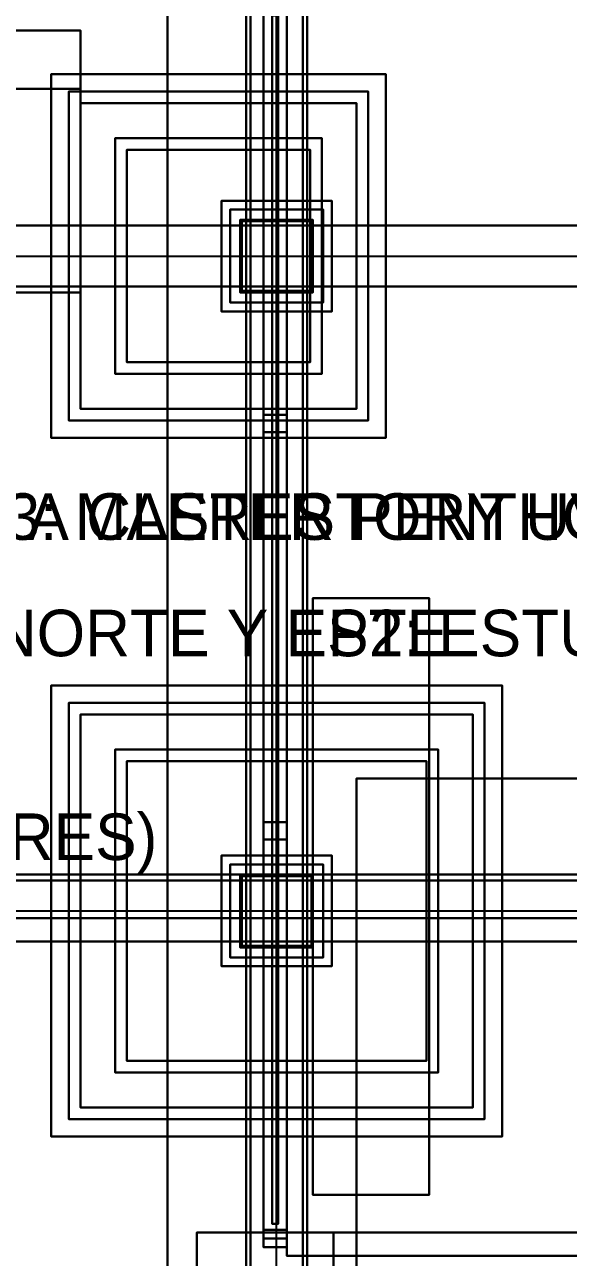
# Model space of a CAD drawing. Header units: metres. Extents: x -1 to 116, y -1 to 42.
# Drawn here: x 5.058 to 6.928, y 18.135 to 22.37 of the extents above; entities that cross this region are included whole.
import ezdxf

# ---------------------------------------------------------------- set-up
doc = ezdxf.new("R2010")
doc.units = ezdxf.units.M
for name, color, linetype in [('CARPINTERIA_RUSTICA_3D', 8, 'CONTINUOUS'), ('COLUMNAS_3D', 1, 'CONTINUOUS'), ('CUBIERTA_CHALET_3D', 9, 'CONTINUOUS'), ('EJES_ESTRUCTURALES', 1, 'CONTINUOUS'), ('ESTRUCTURA_MADERA_CHALET_3D', 34, 'CONTINUOUS'), ('LOSA_PISO_3D', 8, 'CONTINUOUS'), ('P2_COLUMNAS_3D', 1, 'CONTINUOUS'), ('P2_LOSA_PISO_3D', 8, 'CONTINUOUS'), ('P2_MOBILIARIO_SOCIAL_3D', 34, 'CONTINUOUS'), ('P2_ROTULOS', 6, 'CONTINUOUS'), ('P3_COLUMNAS_METAL_NEGRO_3D', 8, 'CONTINUOUS'), ('P3_LOSA_STEELDECK_3D', 8, 'CONTINUOUS'), ('P3_MOBILIARIO_PRIVADO_3D', 34, 'CONTINUOUS'), ('P3_ROTULOS', 5, 'CONTINUOUS'), ('PB_MOBILIARIO_COMERCIAL_3D', 34, 'CONTINUOUS'), ('PB_TIMBER_FRAME_3D', 30, 'CONTINUOUS'), ('PB_ZOCALO_PIEDRA_3D', 8, 'CONTINUOUS'), ('ROTULOS_TEXTO', 2, 'CONTINUOUS'), ('TERRENO_3D', 3, 'CONTINUOUS')]:
    doc.layers.add(name, color=color, linetype=linetype)

msp = doc.modelspace()

# ---------------------------------------------------------------- linework, layer by layer
at = {"layer": 'CARPINTERIA_RUSTICA_3D', "color": 4}
for points in [[(5.91, 18.25, 3.08), (5.93, 18.25, 3.08), (5.93, 22.4, 3.08), (5.91, 22.4, 3.08)], [(5.91, 18.25, 5.35), (5.93, 18.25, 5.35), (5.93, 22.4, 5.35), (5.91, 22.4, 5.35)], [(5.91, 18.25, 3.08), (5.91, 22.4, 3.08), (5.91, 22.4, 5.35), (5.91, 18.25, 5.35)], [(5.93, 18.25, 3.08), (5.93, 22.4, 3.08), (5.93, 22.4, 5.35), (5.93, 18.25, 5.35)], [(5.91, 18.25, 3.08), (5.93, 18.25, 3.08), (5.93, 18.25, 5.35), (5.91, 18.25, 5.35)]]:
    msp.add_3dface(points, dxfattribs=at)
at = {"layer": 'COLUMNAS_3D', "color": 1}
for points in [[(5.8, 21.45), (6.05, 21.45), (6.05, 21.7), (5.8, 21.7)], [(5.8, 21.45, 2.85), (6.05, 21.45, 2.85), (6.05, 21.7, 2.85), (5.8, 21.7, 2.85)], [(5.8, 21.7), (6.05, 21.7), (6.05, 21.7, 2.85), (5.8, 21.7, 2.85)], [(5.8, 21.45), (5.8, 21.7), (5.8, 21.7, 2.85), (5.8, 21.45, 2.85)], [(6.05, 21.45), (6.05, 21.7), (6.05, 21.7, 2.85), (6.05, 21.45, 2.85)], [(5.8, 21.45), (6.05, 21.45), (6.05, 21.45, 2.85), (5.8, 21.45, 2.85)], [(5.8, 19.2), (6.05, 19.2), (6.05, 19.45), (5.8, 19.45)], [(5.8, 19.2, 2.85), (6.05, 19.2, 2.85), (6.05, 19.45, 2.85), (5.8, 19.45, 2.85)], [(5.8, 19.45), (6.05, 19.45), (6.05, 19.45, 2.85), (5.8, 19.45, 2.85)], [(5.8, 19.2), (5.8, 19.45), (5.8, 19.45, 2.85), (5.8, 19.2, 2.85)], [(6.05, 19.2), (6.05, 19.45), (6.05, 19.45, 2.85), (6.05, 19.2, 2.85)], [(5.8, 19.2), (6.05, 19.2), (6.05, 19.2, 2.85), (5.8, 19.2, 2.85)]]:
    msp.add_3dface(points, dxfattribs=at)
at = {"layer": 'CUBIERTA_CHALET_3D', "color": 9}
for points in [[(4.85, 14.3, 11.6994), (5.55, 14.3, 11.262), (5.55, 24.71, 11.262), (4.85, 24.71, 11.6994)], [(4.85, 14.3, 11.8794), (5.55, 14.3, 11.442), (5.55, 24.71, 11.442), (4.85, 24.71, 11.8794)], [(5.55, 2, 11.262), (10.1, 2, 8.4189), (10.1, 24.71, 8.4189), (5.55, 24.71, 11.262)], [(5.55, 2, 11.442), (10.1, 2, 8.5989), (10.1, 24.71, 8.5989), (5.55, 24.71, 11.442)], [(5.55, 2, 11.262), (5.55, 24.71, 11.262), (5.55, 24.71, 11.442), (5.55, 2, 11.442)], [(5.55, 14.3, 11.262), (5.55, 24.71, 11.262), (5.55, 24.71, 11.442), (5.55, 14.3, 11.442)]]:
    msp.add_3dface(points, dxfattribs=at)
at = {"layer": 'EJES_ESTRUCTURALES', "color": 1}
for p, q in [((5.925, 1.8), (5.925, 25.51)), ((-0.6, 21.575), (10.4, 21.575)), ((-0.6, 19.325), (10.4, 19.325))]:
    msp.add_line(p, q, dxfattribs=at)
at = {"layer": 'ESTRUCTURA_MADERA_CHALET_3D', "color": 34}
for points in [[(0.45, 19.3, 8.67), (9.15, 19.3, 8.67), (9.15, 19.45, 8.67), (0.45, 19.45, 8.67)], [(0.45, 19.3, 8.85), (9.15, 19.3, 8.85), (9.15, 19.45, 8.85), (0.45, 19.45, 8.85)], [(0.45, 19.45, 8.67), (9.15, 19.45, 8.67), (9.15, 19.45, 8.85), (0.45, 19.45, 8.85)], [(0.45, 19.3, 8.67), (9.15, 19.3, 8.67), (9.15, 19.3, 8.85), (0.45, 19.3, 8.85)]]:
    msp.add_3dface(points, dxfattribs=at)
at = {"layer": 'LOSA_PISO_3D', "color": 8}
for points in [[(0.15, 10.35, -0.15), (9.15, 10.35, -0.15), (9.15, 24.71, -0.15), (0.15, 24.71, -0.15)], [(0.15, 10.35), (9.15, 10.35), (9.15, 24.71), (0.15, 24.71)]]:
    msp.add_3dface(points, dxfattribs=at)
at = {"layer": 'P2_COLUMNAS_3D', "color": 1}
for points in [[(5.8, 21.45, 3), (6.05, 21.45, 3), (6.05, 21.7, 3), (5.8, 21.7, 3)], [(5.8, 21.45, 5.85), (6.05, 21.45, 5.85), (6.05, 21.7, 5.85), (5.8, 21.7, 5.85)], [(5.8, 21.7, 3), (6.05, 21.7, 3), (6.05, 21.7, 5.85), (5.8, 21.7, 5.85)], [(5.8, 21.45, 3), (5.8, 21.7, 3), (5.8, 21.7, 5.85), (5.8, 21.45, 5.85)], [(6.05, 21.45, 3), (6.05, 21.7, 3), (6.05, 21.7, 5.85), (6.05, 21.45, 5.85)], [(5.8, 21.45, 3), (6.05, 21.45, 3), (6.05, 21.45, 5.85), (5.8, 21.45, 5.85)], [(5.8, 19.2, 3), (6.05, 19.2, 3), (6.05, 19.45, 3), (5.8, 19.45, 3)], [(5.8, 19.2, 5.85), (6.05, 19.2, 5.85), (6.05, 19.45, 5.85), (5.8, 19.45, 5.85)], [(5.8, 19.45, 3), (6.05, 19.45, 3), (6.05, 19.45, 5.85), (5.8, 19.45, 5.85)], [(5.8, 19.2, 3), (5.8, 19.45, 3), (5.8, 19.45, 5.85), (5.8, 19.2, 5.85)], [(6.05, 19.2, 3), (6.05, 19.45, 3), (6.05, 19.45, 5.85), (6.05, 19.2, 5.85)], [(5.8, 19.2, 3), (6.05, 19.2, 3), (6.05, 19.2, 5.85), (5.8, 19.2, 5.85)]]:
    msp.add_3dface(points, dxfattribs=at)
at = {"layer": 'P2_LOSA_PISO_3D', "color": 8}
for points in [[(0.15, 10.35, 2.85), (9.15, 10.35, 2.85), (9.15, 24.71, 2.85), (0.15, 24.71, 2.85)], [(0.15, 10.35, 3), (9.15, 10.35, 3), (9.15, 24.71, 3), (0.15, 24.71, 3)]]:
    msp.add_3dface(points, dxfattribs=at)
at = {"layer": 'P2_MOBILIARIO_SOCIAL_3D', "color": 30}
for points in [[(2.6, 21.45, 3), (5.25, 21.45, 3), (5.25, 22.35, 3), (2.6, 22.35, 3)], [(2.6, 21.45, 3.42), (5.25, 21.45, 3.42), (5.25, 22.35, 3.42), (2.6, 22.35, 3.42)], [(2.6, 22.35, 3), (5.25, 22.35, 3), (5.25, 22.35, 3.42), (2.6, 22.35, 3.42)], [(2.6, 22.15, 3.42), (5.25, 22.15, 3.42), (5.25, 22.35, 3.42), (2.6, 22.35, 3.42)], [(2.6, 22.15, 3.82), (5.25, 22.15, 3.82), (5.25, 22.35, 3.82), (2.6, 22.35, 3.82)], [(2.6, 22.35, 3.42), (5.25, 22.35, 3.42), (5.25, 22.35, 3.82), (2.6, 22.35, 3.82)], [(5.25, 21.45, 3), (5.25, 22.35, 3), (5.25, 22.35, 3.42), (5.25, 21.45, 3.42)], [(5.25, 22.15, 3.42), (5.25, 22.35, 3.42), (5.25, 22.35, 3.82), (5.25, 22.15, 3.82)], [(2.6, 22.15, 3.42), (5.25, 22.15, 3.42), (5.25, 22.15, 3.82), (2.6, 22.15, 3.82)], [(2.6, 21.45, 3), (5.25, 21.45, 3), (5.25, 21.45, 3.42), (2.6, 21.45, 3.42)]]:
    msp.add_3dface(points, dxfattribs=at)
at = {"layer": 'P2_MOBILIARIO_SOCIAL_3D', "color": 34}
for points in [[(6.05, 18.35, 3), (6.45, 18.35, 3), (6.45, 20.4, 3), (6.05, 20.4, 3)], [(6.05, 18.35, 5.2), (6.45, 18.35, 5.2), (6.45, 20.4, 5.2), (6.05, 20.4, 5.2)], [(6.05, 20.4, 3), (6.45, 20.4, 3), (6.45, 20.4, 5.2), (6.05, 20.4, 5.2)], [(6.05, 18.35, 3), (6.05, 20.4, 3), (6.05, 20.4, 5.2), (6.05, 18.35, 5.2)], [(6.45, 18.35, 3), (6.45, 20.4, 3), (6.45, 20.4, 5.2), (6.45, 18.35, 5.2)], [(6.05, 18.35, 3), (6.45, 18.35, 3), (6.45, 18.35, 5.2), (6.05, 18.35, 5.2)]]:
    msp.add_3dface(points, dxfattribs=at)
at = {"layer": 'P3_COLUMNAS_METAL_NEGRO_3D', "color": 8}
for points in [[(5.835, 3.15, 5.8), (6.015, 3.15, 5.8), (6.015, 24.71, 5.8), (5.835, 24.71, 5.8)], [(5.835, 3.15, 5.85), (6.015, 3.15, 5.85), (6.015, 24.71, 5.85), (5.835, 24.71, 5.85)], [(5.835, 3.15, 5.8), (5.835, 24.71, 5.8), (5.835, 24.71, 5.85), (5.835, 3.15, 5.85)], [(6.015, 3.15, 5.8), (6.015, 24.71, 5.8), (6.015, 24.71, 5.85), (6.015, 3.15, 5.85)], [(5.88, 18.2, 3), (5.96, 18.2, 3), (5.96, 22.45, 3), (5.88, 22.45, 3)], [(5.88, 18.2, 3.08), (5.96, 18.2, 3.08), (5.96, 22.45, 3.08), (5.88, 22.45, 3.08)], [(5.88, 18.2, 3), (5.88, 22.45, 3), (5.88, 22.45, 3.08), (5.88, 18.2, 3.08)], [(5.88, 18.2, 5.35), (5.96, 18.2, 5.35), (5.96, 22.45, 5.35), (5.88, 22.45, 5.35)], [(5.88, 18.2, 5.85), (5.96, 18.2, 5.85), (5.96, 22.45, 5.85), (5.88, 22.45, 5.85)], [(5.88, 18.2, 5.35), (5.88, 22.45, 5.35), (5.88, 22.45, 5.85), (5.88, 18.2, 5.85)], [(5.96, 18.2, 3), (5.96, 22.45, 3), (5.96, 22.45, 3.08), (5.96, 18.2, 3.08)], [(5.96, 18.2, 5.35), (5.96, 22.45, 5.35), (5.96, 22.45, 5.85), (5.96, 18.2, 5.85)], [(5.765, 21.415, 6), (6.085, 21.415, 6), (6.085, 21.735, 6), (5.765, 21.735, 6)], [(5.765, 21.415, 6.03), (6.085, 21.415, 6.03), (6.085, 21.735, 6.03), (5.765, 21.735, 6.03)], [(5.765, 21.735, 6), (6.085, 21.735, 6), (6.085, 21.735, 6.03), (5.765, 21.735, 6.03)], [(5.765, 21.415, 6), (5.765, 21.735, 6), (5.765, 21.735, 6.03), (5.765, 21.415, 6.03)], [(6.085, 21.415, 6), (6.085, 21.735, 6), (6.085, 21.735, 6.03), (6.085, 21.415, 6.03)], [(5.805, 21.455, 6), (6.045, 21.455, 6), (6.045, 21.695, 6), (5.805, 21.695, 6)], [(5.805, 21.455, 8.85), (6.045, 21.455, 8.85), (6.045, 21.695, 8.85), (5.805, 21.695, 8.85)], [(5.805, 21.695, 6), (6.045, 21.695, 6), (6.045, 21.695, 8.85), (5.805, 21.695, 8.85)], [(5.805, 21.455, 6), (5.805, 21.695, 6), (5.805, 21.695, 8.85), (5.805, 21.455, 8.85)], [(6.045, 21.455, 6), (6.045, 21.695, 6), (6.045, 21.695, 8.85), (6.045, 21.455, 8.85)], [(5.805, 21.455, 6), (6.045, 21.455, 6), (6.045, 21.455, 8.85), (5.805, 21.455, 8.85)], [(5.765, 21.415, 6), (6.085, 21.415, 6), (6.085, 21.415, 6.03), (5.765, 21.415, 6.03)], [(5.88, 20.97, 3.08), (5.96, 20.97, 3.08), (5.96, 21.03, 3.08), (5.88, 21.03, 3.08)], [(5.88, 20.97, 5.35), (5.96, 20.97, 5.35), (5.96, 21.03, 5.35), (5.88, 21.03, 5.35)], [(5.88, 21.03, 3.08), (5.96, 21.03, 3.08), (5.96, 21.03, 5.35), (5.88, 21.03, 5.35)], [(5.88, 20.97, 3.08), (5.88, 21.03, 3.08), (5.88, 21.03, 5.35), (5.88, 20.97, 5.35)], [(5.96, 20.97, 3.08), (5.96, 21.03, 3.08), (5.96, 21.03, 5.35), (5.96, 20.97, 5.35)], [(5.88, 20.97, 3.08), (5.96, 20.97, 3.08), (5.96, 20.97, 5.35), (5.88, 20.97, 5.35)], [(5.88, 19.57, 3.08), (5.96, 19.57, 3.08), (5.96, 19.63, 3.08), (5.88, 19.63, 3.08)], [(5.88, 19.57, 5.35), (5.96, 19.57, 5.35), (5.96, 19.63, 5.35), (5.88, 19.63, 5.35)], [(5.88, 19.63, 3.08), (5.96, 19.63, 3.08), (5.96, 19.63, 5.35), (5.88, 19.63, 5.35)], [(5.88, 19.57, 3.08), (5.88, 19.63, 3.08), (5.88, 19.63, 5.35), (5.88, 19.57, 5.35)], [(5.96, 19.57, 3.08), (5.96, 19.63, 3.08), (5.96, 19.63, 5.35), (5.96, 19.57, 5.35)], [(5.88, 19.57, 3.08), (5.96, 19.57, 3.08), (5.96, 19.57, 5.35), (5.88, 19.57, 5.35)], [(5.765, 19.165, 6), (6.085, 19.165, 6), (6.085, 19.485, 6), (5.765, 19.485, 6)], [(5.765, 19.165, 6.03), (6.085, 19.165, 6.03), (6.085, 19.485, 6.03), (5.765, 19.485, 6.03)], [(5.765, 19.485, 6), (6.085, 19.485, 6), (6.085, 19.485, 6.03), (5.765, 19.485, 6.03)], [(5.765, 19.165, 6), (5.765, 19.485, 6), (5.765, 19.485, 6.03), (5.765, 19.165, 6.03)], [(6.085, 19.165, 6), (6.085, 19.485, 6), (6.085, 19.485, 6.03), (6.085, 19.165, 6.03)], [(5.805, 19.205, 6), (6.045, 19.205, 6), (6.045, 19.445, 6), (5.805, 19.445, 6)], [(5.805, 19.205, 8.85), (6.045, 19.205, 8.85), (6.045, 19.445, 8.85), (5.805, 19.445, 8.85)], [(5.805, 19.445, 6), (6.045, 19.445, 6), (6.045, 19.445, 8.85), (5.805, 19.445, 8.85)], [(5.805, 19.205, 6), (5.805, 19.445, 6), (5.805, 19.445, 8.85), (5.805, 19.205, 8.85)], [(6.045, 19.205, 6), (6.045, 19.445, 6), (6.045, 19.445, 8.85), (6.045, 19.205, 8.85)], [(5.805, 19.205, 6), (6.045, 19.205, 6), (6.045, 19.205, 8.85), (5.805, 19.205, 8.85)], [(5.765, 19.165, 6), (6.085, 19.165, 6), (6.085, 19.165, 6.03), (5.765, 19.165, 6.03)], [(5.88, 18.17, 3.08), (5.96, 18.17, 3.08), (5.96, 18.23, 3.08), (5.88, 18.23, 3.08)], [(5.88, 18.17, 5.35), (5.96, 18.17, 5.35), (5.96, 18.23, 5.35), (5.88, 18.23, 5.35)], [(5.88, 18.23, 3.08), (5.96, 18.23, 3.08), (5.96, 18.23, 5.35), (5.88, 18.23, 5.35)], [(5.88, 18.17, 3.08), (5.88, 18.23, 3.08), (5.88, 18.23, 5.35), (5.88, 18.17, 5.35)], [(5.96, 18.17, 3.08), (5.96, 18.23, 3.08), (5.96, 18.23, 5.35), (5.96, 18.17, 5.35)], [(5.96, 18.14, 5.35), (9, 18.14, 5.35), (9, 18.22, 5.35), (5.96, 18.22, 5.35)], [(5.96, 18.14, 5.85), (9, 18.14, 5.85), (9, 18.22, 5.85), (5.96, 18.22, 5.85)], [(5.96, 18.22, 5.35), (9, 18.22, 5.35), (9, 18.22, 5.85), (5.96, 18.22, 5.85)], [(5.96, 18.14, 5.35), (5.96, 18.22, 5.35), (5.96, 18.22, 5.85), (5.96, 18.14, 5.85)], [(5.88, 18.2, 3), (5.96, 18.2, 3), (5.96, 18.2, 3.08), (5.88, 18.2, 3.08)], [(5.88, 18.2, 5.35), (5.96, 18.2, 5.35), (5.96, 18.2, 5.85), (5.88, 18.2, 5.85)], [(5.88, 18.17, 3.08), (5.96, 18.17, 3.08), (5.96, 18.17, 5.35), (5.88, 18.17, 5.35)], [(5.96, 18.14, 5.35), (9, 18.14, 5.35), (9, 18.14, 5.85), (5.96, 18.14, 5.85)]]:
    msp.add_3dface(points, dxfattribs=at)
at = {"layer": 'P3_LOSA_STEELDECK_3D', "color": 8}
for points in [[(0.15, 10.4, 5.85), (9.15, 10.4, 5.85), (9.15, 24.71, 5.85), (0.15, 24.71, 5.85)], [(0.15, 10.4, 6), (9.15, 10.4, 6), (9.15, 24.71, 6), (0.15, 24.71, 6)]]:
    msp.add_3dface(points, dxfattribs=at)
at = {"layer": 'P3_MOBILIARIO_PRIVADO_3D', "color": 30}
for points in [[(6.2, 17.74, 6), (8.2, 17.74, 6), (8.2, 19.78, 6), (6.2, 19.78, 6)], [(6.2, 17.74, 6.58), (8.2, 17.74, 6.58), (8.2, 19.78, 6.58), (6.2, 19.78, 6.58)], [(6.2, 19.78, 6), (8.2, 19.78, 6), (8.2, 19.78, 6.58), (6.2, 19.78, 6.58)], [(6.2, 17.74, 6), (6.2, 19.78, 6), (6.2, 19.78, 6.58), (6.2, 17.74, 6.58)]]:
    msp.add_3dface(points, dxfattribs=at)
at = {"layer": 'P3_MOBILIARIO_PRIVADO_3D', "color": 34}
for points in [[(5.65, 17.74, 6), (6.12, 17.74, 6), (6.12, 18.22, 6), (5.65, 18.22, 6)], [(5.65, 17.74, 6.52), (6.12, 17.74, 6.52), (6.12, 18.22, 6.52), (5.65, 18.22, 6.52)], [(5.65, 18.22, 6), (6.12, 18.22, 6), (6.12, 18.22, 6.52), (5.65, 18.22, 6.52)], [(5.65, 17.74, 6), (5.65, 18.22, 6), (5.65, 18.22, 6.52), (5.65, 17.74, 6.52)], [(6.12, 17.74, 6), (6.12, 18.22, 6), (6.12, 18.22, 6.52), (6.12, 17.74, 6.52)]]:
    msp.add_3dface(points, dxfattribs=at)
at = {"layer": 'PB_MOBILIARIO_COMERCIAL_3D', "color": 34}
for points in [[(5.15, 20.95, 0.32), (6.3, 20.95, 0.32), (6.3, 22.2, 0.32), (5.15, 22.2, 0.32)], [(5.15, 20.95, 0.68), (6.3, 20.95, 0.68), (6.3, 22.2, 0.68), (5.15, 22.2, 0.68)], [(5.15, 22.2, 0.32), (6.3, 22.2, 0.32), (6.3, 22.2, 0.68), (5.15, 22.2, 0.68)], [(5.15, 20.95, 0.32), (5.15, 22.2, 0.32), (5.15, 22.2, 0.68), (5.15, 20.95, 0.68)], [(6.3, 20.95, 0.32), (6.3, 22.2, 0.32), (6.3, 22.2, 0.68), (6.3, 20.95, 0.68)], [(5.37, 21.17, 0.76), (6.08, 21.17, 0.76), (6.08, 21.98, 0.76), (5.37, 21.98, 0.76)], [(5.37, 21.17, 1.04), (6.08, 21.17, 1.04), (6.08, 21.98, 1.04), (5.37, 21.98, 1.04)], [(5.37, 21.98, 0.76), (6.08, 21.98, 0.76), (6.08, 21.98, 1.04), (5.37, 21.98, 1.04)], [(5.37, 21.17, 0.76), (5.37, 21.98, 0.76), (5.37, 21.98, 1.04), (5.37, 21.17, 1.04)], [(6.08, 21.17, 0.76), (6.08, 21.98, 0.76), (6.08, 21.98, 1.04), (6.08, 21.17, 1.04)], [(5.37, 21.17, 0.76), (6.08, 21.17, 0.76), (6.08, 21.17, 1.04), (5.37, 21.17, 1.04)], [(5.15, 20.95, 0.32), (6.3, 20.95, 0.32), (6.3, 20.95, 0.68), (5.15, 20.95, 0.68)], [(5.15, 18.55, 0.32), (6.7, 18.55, 0.32), (6.7, 20.1, 0.32), (5.15, 20.1, 0.32)], [(5.15, 18.55, 0.68), (6.7, 18.55, 0.68), (6.7, 20.1, 0.68), (5.15, 20.1, 0.68)], [(5.15, 20.1, 0.32), (6.7, 20.1, 0.32), (6.7, 20.1, 0.68), (5.15, 20.1, 0.68)], [(5.15, 18.55, 0.32), (5.15, 20.1, 0.32), (5.15, 20.1, 0.68), (5.15, 18.55, 0.68)], [(6.7, 18.55, 0.32), (6.7, 20.1, 0.32), (6.7, 20.1, 0.68), (6.7, 18.55, 0.68)], [(5.37, 18.77, 0.76), (6.48, 18.77, 0.76), (6.48, 19.88, 0.76), (5.37, 19.88, 0.76)], [(5.37, 18.77, 1.04), (6.48, 18.77, 1.04), (6.48, 19.88, 1.04), (5.37, 19.88, 1.04)], [(5.37, 19.88, 0.76), (6.48, 19.88, 0.76), (6.48, 19.88, 1.04), (5.37, 19.88, 1.04)], [(5.37, 18.77, 0.76), (5.37, 19.88, 0.76), (5.37, 19.88, 1.04), (5.37, 18.77, 1.04)], [(6.48, 18.77, 0.76), (6.48, 19.88, 0.76), (6.48, 19.88, 1.04), (6.48, 18.77, 1.04)], [(5.37, 18.77, 0.76), (6.48, 18.77, 0.76), (6.48, 18.77, 1.04), (5.37, 18.77, 1.04)], [(5.15, 18.55, 0.32), (6.7, 18.55, 0.32), (6.7, 18.55, 0.68), (5.15, 18.55, 0.68)]]:
    msp.add_3dface(points, dxfattribs=at)
at = {"layer": 'PB_MOBILIARIO_COMERCIAL_3D', "color": 1}
for points in [[(5.21, 21.01, 0.68), (6.24, 21.01, 0.68), (6.24, 22.14, 0.68), (5.21, 22.14, 0.68)], [(5.21, 21.01, 0.76), (6.24, 21.01, 0.76), (6.24, 22.14, 0.76), (5.21, 22.14, 0.76)], [(5.21, 22.14, 0.68), (6.24, 22.14, 0.68), (6.24, 22.14, 0.76), (5.21, 22.14, 0.76)], [(5.21, 21.01, 0.68), (5.21, 22.14, 0.68), (5.21, 22.14, 0.76), (5.21, 21.01, 0.76)], [(6.24, 21.01, 0.68), (6.24, 22.14, 0.68), (6.24, 22.14, 0.76), (6.24, 21.01, 0.76)], [(5.21, 21.01, 0.68), (6.24, 21.01, 0.68), (6.24, 21.01, 0.76), (5.21, 21.01, 0.76)]]:
    msp.add_3dface(points, dxfattribs=at)
at = {"layer": 'PB_MOBILIARIO_COMERCIAL_3D', "color": 2}
for points in [[(5.41, 21.21, 1.04), (6.04, 21.21, 1.04), (6.04, 21.94, 1.04), (5.41, 21.94, 1.04)], [(5.41, 21.21, 1.12), (6.04, 21.21, 1.12), (6.04, 21.94, 1.12), (5.41, 21.94, 1.12)], [(5.41, 21.94, 1.04), (6.04, 21.94, 1.04), (6.04, 21.94, 1.12), (5.41, 21.94, 1.12)], [(5.41, 21.21, 1.04), (5.41, 21.94, 1.04), (5.41, 21.94, 1.12), (5.41, 21.21, 1.12)], [(6.04, 21.21, 1.04), (6.04, 21.94, 1.04), (6.04, 21.94, 1.12), (6.04, 21.21, 1.12)], [(5.41, 21.21, 1.04), (6.04, 21.21, 1.04), (6.04, 21.21, 1.12), (5.41, 21.21, 1.12)]]:
    msp.add_3dface(points, dxfattribs=at)
at = {"layer": 'PB_MOBILIARIO_COMERCIAL_3D', "color": 30}
for points in [[(5.21, 18.61, 0.68), (6.64, 18.61, 0.68), (6.64, 20.04, 0.68), (5.21, 20.04, 0.68)], [(5.21, 18.61, 0.76), (6.64, 18.61, 0.76), (6.64, 20.04, 0.76), (5.21, 20.04, 0.76)], [(5.21, 20.04, 0.68), (6.64, 20.04, 0.68), (6.64, 20.04, 0.76), (5.21, 20.04, 0.76)], [(5.21, 18.61, 0.68), (5.21, 20.04, 0.68), (5.21, 20.04, 0.76), (5.21, 18.61, 0.76)], [(6.64, 18.61, 0.68), (6.64, 20.04, 0.68), (6.64, 20.04, 0.76), (6.64, 18.61, 0.76)], [(5.21, 18.61, 0.68), (6.64, 18.61, 0.68), (6.64, 18.61, 0.76), (5.21, 18.61, 0.76)]]:
    msp.add_3dface(points, dxfattribs=at)
at = {"layer": 'PB_MOBILIARIO_COMERCIAL_3D', "color": 3}
for points in [[(5.41, 18.81, 1.04), (6.44, 18.81, 1.04), (6.44, 19.84, 1.04), (5.41, 19.84, 1.04)], [(5.41, 18.81, 1.12), (6.44, 18.81, 1.12), (6.44, 19.84, 1.12), (5.41, 19.84, 1.12)], [(5.41, 19.84, 1.04), (6.44, 19.84, 1.04), (6.44, 19.84, 1.12), (5.41, 19.84, 1.12)], [(5.41, 18.81, 1.04), (5.41, 19.84, 1.04), (5.41, 19.84, 1.12), (5.41, 18.81, 1.12)], [(6.44, 18.81, 1.04), (6.44, 19.84, 1.04), (6.44, 19.84, 1.12), (6.44, 18.81, 1.12)], [(5.41, 18.81, 1.04), (6.44, 18.81, 1.04), (6.44, 18.81, 1.12), (5.41, 18.81, 1.12)]]:
    msp.add_3dface(points, dxfattribs=at)
at = {"layer": 'PB_TIMBER_FRAME_3D', "color": 34}
for points in [[(5.82, 6.58, 2.65), (6.03, 6.58, 2.65), (6.03, 24.56, 2.65), (5.82, 24.56, 2.65)], [(5.82, 6.58, 2.85), (6.03, 6.58, 2.85), (6.03, 24.56, 2.85), (5.82, 24.56, 2.85)], [(5.82, 6.58, 2.65), (5.82, 24.56, 2.65), (5.82, 24.56, 2.85), (5.82, 6.58, 2.85)], [(6.03, 6.58, 2.65), (6.03, 24.56, 2.65), (6.03, 24.56, 2.85), (6.03, 6.58, 2.85)], [(5.735, 21.385), (6.115, 21.385), (6.115, 21.765), (5.735, 21.765)], [(5.735, 21.385, 2.65), (6.115, 21.385, 2.65), (6.115, 21.765, 2.65), (5.735, 21.765, 2.65)], [(5.735, 21.765), (6.115, 21.765), (6.115, 21.765, 2.65), (5.735, 21.765, 2.65)], [(5.735, 21.385), (5.735, 21.765), (5.735, 21.765, 2.65), (5.735, 21.385, 2.65)], [(6.115, 21.385), (6.115, 21.765), (6.115, 21.765, 2.65), (6.115, 21.385, 2.65)], [(3.45, 21.47, 2.65), (8.95, 21.47, 2.65), (8.95, 21.68, 2.65), (3.45, 21.68, 2.65)], [(3.45, 21.47, 2.85), (8.95, 21.47, 2.85), (8.95, 21.68, 2.85), (3.45, 21.68, 2.85)], [(3.45, 21.68, 2.65), (8.95, 21.68, 2.65), (8.95, 21.68, 2.85), (3.45, 21.68, 2.85)], [(3.45, 21.47, 2.65), (8.95, 21.47, 2.65), (8.95, 21.47, 2.85), (3.45, 21.47, 2.85)], [(5.735, 21.385), (6.115, 21.385), (6.115, 21.385, 2.65), (5.735, 21.385, 2.65)], [(5.735, 19.135), (6.115, 19.135), (6.115, 19.515), (5.735, 19.515)], [(5.735, 19.135, 2.65), (6.115, 19.135, 2.65), (6.115, 19.515, 2.65), (5.735, 19.515, 2.65)], [(5.735, 19.515), (6.115, 19.515), (6.115, 19.515, 2.65), (5.735, 19.515, 2.65)], [(5.735, 19.135), (5.735, 19.515), (5.735, 19.515, 2.65), (5.735, 19.135, 2.65)], [(6.115, 19.135), (6.115, 19.515), (6.115, 19.515, 2.65), (6.115, 19.135, 2.65)], [(3.45, 19.22, 2.65), (8.95, 19.22, 2.65), (8.95, 19.43, 2.65), (3.45, 19.43, 2.65)], [(3.45, 19.22, 2.85), (8.95, 19.22, 2.85), (8.95, 19.43, 2.85), (3.45, 19.43, 2.85)], [(3.45, 19.43, 2.65), (8.95, 19.43, 2.65), (8.95, 19.43, 2.85), (3.45, 19.43, 2.85)], [(3.45, 19.22, 2.65), (8.95, 19.22, 2.65), (8.95, 19.22, 2.85), (3.45, 19.22, 2.85)], [(5.735, 19.135), (6.115, 19.135), (6.115, 19.135, 2.65), (5.735, 19.135, 2.65)]]:
    msp.add_3dface(points, dxfattribs=at)
at = {"layer": 'PB_ZOCALO_PIEDRA_3D', "color": 8}
for points in [[(5.25, 21.05), (6.2, 21.05), (6.2, 22.1), (5.25, 22.1)], [(5.25, 21.05, 0.32), (6.2, 21.05, 0.32), (6.2, 22.1, 0.32), (5.25, 22.1, 0.32)], [(5.25, 22.1), (6.2, 22.1), (6.2, 22.1, 0.32), (5.25, 22.1, 0.32)], [(5.25, 21.05), (5.25, 22.1), (5.25, 22.1, 0.32), (5.25, 21.05, 0.32)], [(6.2, 21.05), (6.2, 22.1), (6.2, 22.1, 0.32), (6.2, 21.05, 0.32)], [(5.25, 21.05), (6.2, 21.05), (6.2, 21.05, 0.32), (5.25, 21.05, 0.32)], [(5.25, 18.65), (6.6, 18.65), (6.6, 20), (5.25, 20)], [(5.25, 18.65, 0.32), (6.6, 18.65, 0.32), (6.6, 20, 0.32), (5.25, 20, 0.32)], [(5.25, 20), (6.6, 20), (6.6, 20, 0.32), (5.25, 20, 0.32)], [(5.25, 18.65), (5.25, 20), (5.25, 20, 0.32), (5.25, 18.65, 0.32)], [(6.6, 18.65), (6.6, 20), (6.6, 20, 0.32), (6.6, 18.65, 0.32)], [(5.25, 18.65), (6.6, 18.65), (6.6, 18.65, 0.32), (5.25, 18.65, 0.32)]]:
    msp.add_3dface(points, dxfattribs=at)
at = {"layer": 'TERRENO_3D', "color": 3}
for points in [[(0.15, 14.2, -1.25), (9, 14.2, -1.25), (9, 24.71, -0.2), (0.15, 24.71, -0.2)], [(0.15, 14.2, -1.05), (9, 14.2, -1.05), (9, 24.71, -0.15), (0.15, 24.71, -0.15)]]:
    msp.add_3dface(points, dxfattribs=at)

# ---------------------------------------------------------------- texts
at = {"layer": 'P2_ROTULOS', "color": 6}
for s, p in [('P2: GRAN SALA CHALET ABIERTA A NORTE Y ESTE', (1.2, 20.2, 3.05)), ('P2: ESTUDIO / HOME OFFICE ACRISTALADO (LUZ Y BRISA ESTE)', (6.1, 20.2, 3.05))]:
    msp.add_text(s, height=0.16, dxfattribs=at).set_placement(p)
at = {"layer": 'P3_ROTULOS', "color": 5}
for s, p in [('P3: GRAN VESTIER WALK-IN (VENTANA ALTA CLERESTORY UV + BARN DOOR)', (0.55, 20.6, 6.05)), ('P3: MASTER PENTHOUSE SUITE (ACCESO DIRECTO A VESTIER Y SPA)', (4.85, 20.6, 6.05))]:
    msp.add_text(s, height=0.16, dxfattribs=at).set_placement(p)
at = {"layer": 'ROTULOS_TEXTO', "color": 2}
msp.add_text('PB: ESTACIONAMIENTO 2 AUTOS (3,00m LIBRES)', height=0.16, dxfattribs=at).set_placement((0.45, 19.5, 0.05))

doc.saveas('drawing.dxf')
